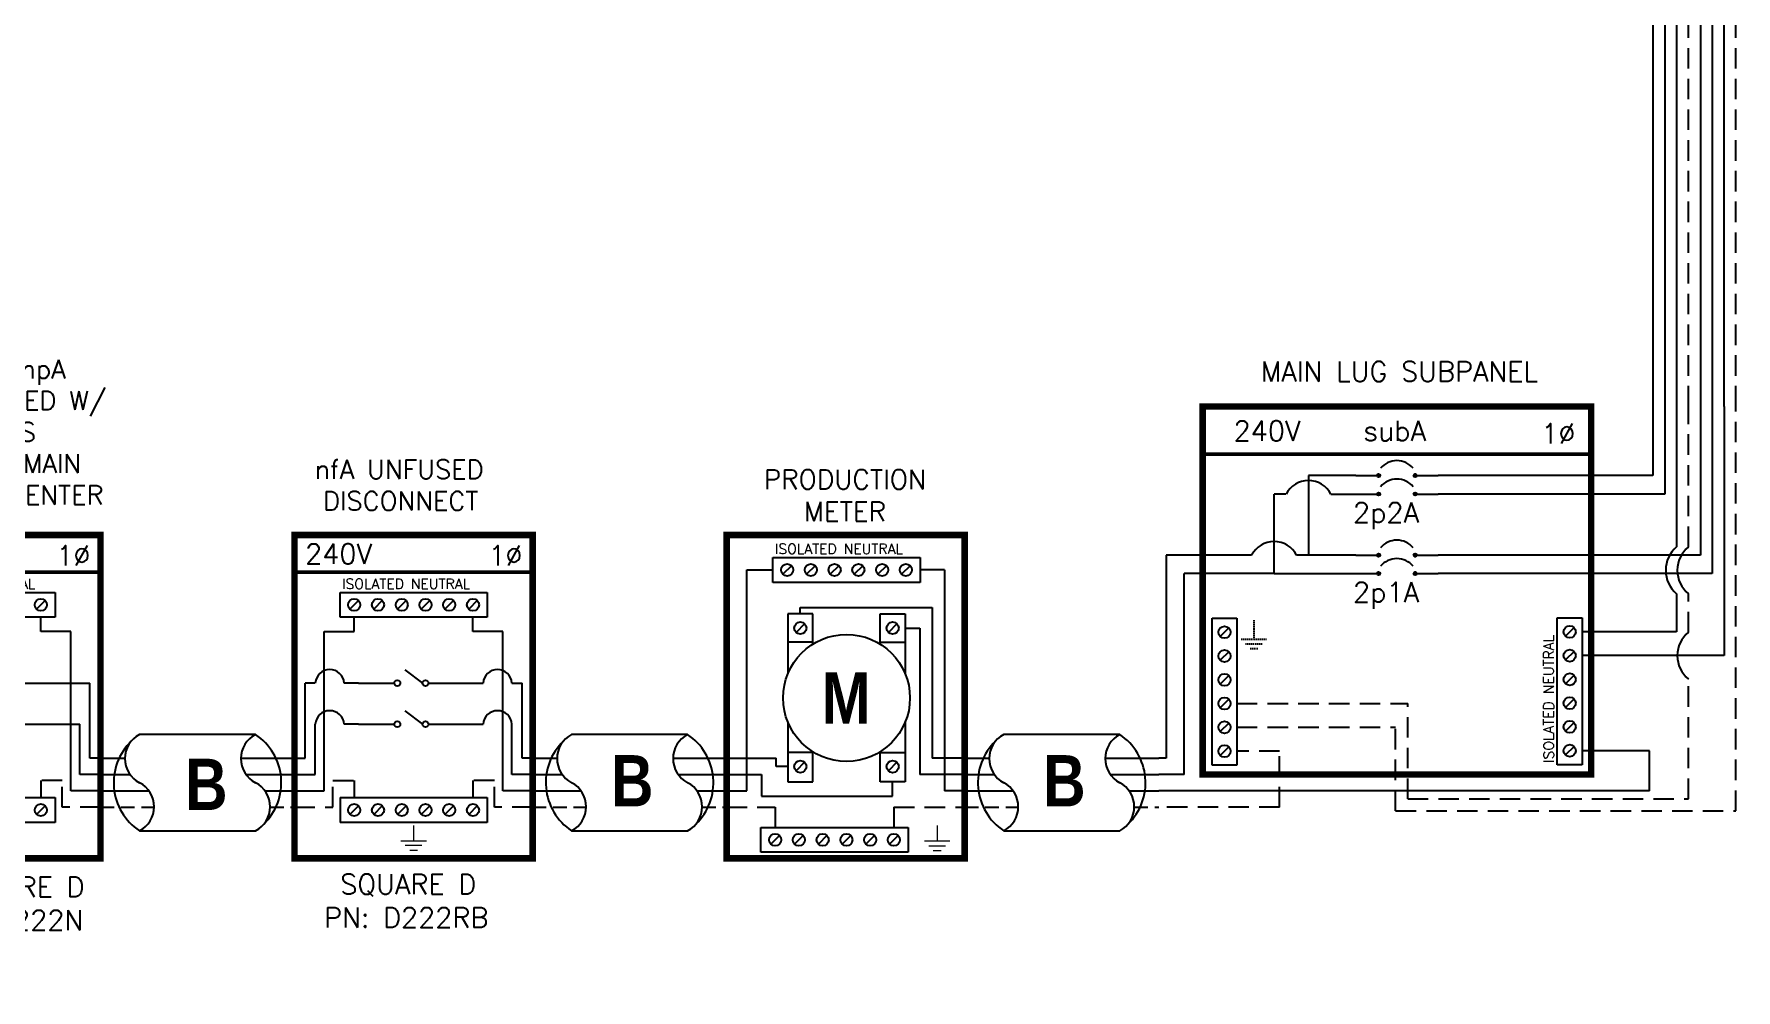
# Model space of a CAD drawing. Header units: feet. Extents: x 17803 to 18584, y 14556 to 15111.
# Drawn here: x 18260.7 to 18572.4, y 14750.8 to 14925.9 of the extents above; entities that cross this region are included whole.
import ezdxf

# ---------------------------------------------------------------- set-up
doc = ezdxf.new("R2010")
doc.units = ezdxf.units.FT
doc.header["$MEASUREMENT"] = 0
doc.linetypes.add('HIDDEN', pattern=[0.375, 0.25, -0.125])
for name, color, linetype in [('ONE LINE BLOCKS', 7, 'Continuous'), ('TABLES', 7, 'Continuous'), ('TEXT', 7, 'Continuous'), ('Z - TITLEBLOCK TXT', 7, 'Continuous')]:
    doc.layers.add(name, color=color, linetype=linetype)
doc.styles.add('ONE LINE TXT', font='techb___.ttf')
doc.styles.get("Standard").update_dxf_attribs({"font": 'simplex.shx'})

# ---------------------------------------------------------------- blocks, each defined once
blk = doc.blocks.new('2inverterSub')
at = {"layer": 'ONE LINE BLOCKS', "linetype": 'Continuous'}
h = blk.add_hatch(color=1, dxfattribs=at)
h.dxf.hatch_style = 1
edge = h.paths.add_edge_path()
edge.add_arc((40.28, 60.73), 0.291, 0, 360)
h = blk.add_hatch(color=1, dxfattribs=at)
h.dxf.hatch_style = 1
edge = h.paths.add_edge_path()
edge.add_arc((46.96, 60.73), 0.291, 0, 360)
h = blk.add_hatch(color=1, dxfattribs=at)
h.dxf.hatch_style = 1
edge = h.paths.add_edge_path()
edge.add_arc((40.28, 57.35), 0.291, 0, 360)
h = blk.add_hatch(color=1, dxfattribs=at)
h.dxf.hatch_style = 1
edge = h.paths.add_edge_path()
edge.add_arc((46.96, 57.35), 0.291, 0, 360)
h = blk.add_hatch(color=1, dxfattribs=at)
h.dxf.hatch_style = 1
edge = h.paths.add_edge_path()
edge.add_arc((40.28, 46.17), 0.291, 0, 360)
h = blk.add_hatch(color=1, dxfattribs=at)
h.dxf.hatch_style = 1
edge = h.paths.add_edge_path()
edge.add_arc((46.96, 46.17), 0.291, 0, 360)
h = blk.add_hatch(color=1, dxfattribs=at)
h.dxf.hatch_style = 1
edge = h.paths.add_edge_path()
edge.add_arc((40.28, 42.79), 0.291, 0, 360)
h = blk.add_hatch(color=1, dxfattribs=at)
h.dxf.hatch_style = 1
edge = h.paths.add_edge_path()
edge.add_arc((46.96, 42.79), 0.291, 0, 360)
at = {"color": 7, "linetype": 'Continuous'}
for p, q in [((90.5, 73.37), (90.5, 60.73)), ((99.2, 73.37), (99.2, 46.17)), ((36.09, 60.73), (27.43, 60.73)), ((27.43, 60.73), (27.43, 46.17)), ((90.5, 60.73), (51.15, 60.73)), ((17.02, 46.17), (1.34, 46.17)), ((1.34, 46.17), (1.34, 9)), ((36.09, 46.17), (25.26, 46.17)), ((99.2, 46.17), (51.15, 46.17)), ((1.34, 9), (0, 9))]:
    blk.add_line(p, q, dxfattribs=at)
at = {"color": 10, "linetype": 'Continuous'}
for p, q in [((92.67, 73.37), (92.67, 57.35)), ((101.37, 73.37), (101.37, 42.79)), ((21.14, 42.79), (21.14, 57.35)), ((23.31, 57.35), (21.14, 57.35)), ((31.55, 57.35), (36.09, 57.35)), ((92.67, 57.35), (51.15, 57.35)), ((21.14, 42.79), (4.63, 42.79)), ((4.63, 6), (4.63, 42.79)), ((21.14, 42.79), (36.09, 42.79)), ((101.37, 42.79), (51.15, 42.79)), ((4.63, 6), (0, 6))]:
    blk.add_line(p, q, dxfattribs=at)
at = {"color": 253, "linetype": 'Continuous'}
for p, q in [((94.85, 73.37), (94.85, 47.66)), ((103.55, 73.37), (103.55, 27.76)), ((94.85, 39.1), (94.85, 32.11)), ((94.85, 32.11), (77.54, 32.11)), ((103.55, 27.76), (77.54, 27.76)), ((89.88, 10.36), (77.54, 10.36)), ((89.88, 3), (89.88, 10.36)), ((89.88, 3), (0, 3))]:
    blk.add_line(p, q, dxfattribs=at)
at = {"color": 10, "linetype": 'Continuous'}
blk.add_arc((27.43, 55.19), 4.65, 27.6639, 152.3361, dxfattribs=at)
at = {"color": 7, "linetype": 'Continuous'}
blk.add_arc((21.14, 44.01), 4.65, 27.6639, 152.3361, dxfattribs=at)
at = {"color": 253, "linetype": 'Continuous'}
blk.add_arc((98.43, 43.38), 5.58, 129.9215, 230.0785, dxfattribs=at)
at = {"layer": 'ONE LINE BLOCKS', "lineweight": 50}
blk.add_line((8.04, 64.67), (79.2, 64.67), dxfattribs=at)
at = {"layer": 'ONE LINE BLOCKS', "lineweight": 50, "const_width": 1.19}
blk.add_lwpolyline([(8.04, 6.01), (8.04, 73.37), (79.2, 73.37), (79.2, 6.01)], close=True, dxfattribs=at)
at = {"layer": 'TEXT', "color": 92, "linetype": 'HIDDEN', "ltscale": 15}
for p, q in [((97.02, 47.66), (97.02, 73.37)), ((105.72, -0.66), (105.72, 73.37)), ((97.02, 32.03), (97.02, 39.1)), ((97.02, 1.52), (97.02, 23.48)), ((14.31, 18.99), (45.6, 18.99)), ((45.6, 1.52), (45.6, 18.99)), ((14.31, 14.64), (43.39, 14.64)), ((43.39, -0.66), (43.39, 14.64)), ((22.14, 10.28), (14.31, 10.28)), ((22.14, 0), (22.14, 10.28)), ((22.14, 0), (0, 0)), ((45.6, 1.52), (97.02, 1.52)), ((43.39, -0.66), (105.72, -0.66))]:
    blk.add_line(p, q, dxfattribs=at)
at = {"layer": 'TEXT', "color": 92, "linetype": 'HIDDEN', "flags": 128}
for points in [[(17.42, 34.26), (17.42, 30.76)], [(15.08, 30.76), (19.76, 30.76)], [(18.95, 29.89), (15.89, 29.89)], [(18.13, 29.02), (16.7, 29.02)]]:
    blk.add_lwpolyline(points, dxfattribs=at)
at = {"layer": 'TEXT', "color": 92, "linetype": 'Continuous', "ltscale": 4}
for centre in [(100.49, 43.38), (100.49, 27.76)]:
    blk.add_arc(centre, 5.51, 129.059, 230.941, dxfattribs=at)
at = {"layer": 'Z - TITLEBLOCK TXT', "color": 1, "linetype": 'Continuous'}
for p, q in [((9.77, 7.69), (9.77, 34.63)), ((9.77, 34.63), (14.31, 34.63)), ((14.31, 34.63), (14.31, 7.69)), ((73, 7.76), (73, 34.71)), ((73, 34.71), (77.54, 34.71)), ((77.54, 34.71), (77.54, 7.76)), ((14.31, 7.69), (9.77, 7.69)), ((77.54, 7.76), (73, 7.76))]:
    blk.add_line(p, q, dxfattribs=at)
at = {"layer": 'Z - TITLEBLOCK TXT', "color": 4, "linetype": 'Continuous'}
for p, q in [((12.83, 32.82), (11.25, 31.25)), ((76.06, 32.9), (74.49, 31.32)), ((12.83, 28.47), (11.25, 26.9)), ((76.06, 28.54), (74.49, 26.97)), ((12.83, 24.12), (11.25, 22.55)), ((76.06, 24.19), (74.49, 22.62)), ((12.83, 19.77), (11.25, 18.2)), ((76.06, 19.84), (74.49, 18.27)), ((12.83, 15.42), (11.25, 13.85)), ((76.06, 15.49), (74.49, 13.92)), ((12.83, 11.07), (11.25, 9.5)), ((76.06, 11.14), (74.49, 9.57))]:
    blk.add_line(p, q, dxfattribs=at)
at = {"layer": 'Z - TITLEBLOCK TXT', "color": 1, "linetype": 'Continuous', "flags": 128}
for points in [[(36.09, 60.73), (40.28, 60.73)], [(36.09, 60.73), (40.28, 60.73)], [(46.96, 60.73), (51.15, 60.73)], [(36.09, 57.35), (40.28, 57.35)], [(36.09, 57.35), (40.28, 57.35)], [(46.96, 57.35), (51.15, 57.35)], [(36.09, 46.17), (40.28, 46.17)], [(36.09, 46.17), (40.28, 46.17)], [(46.96, 46.17), (51.15, 46.17)], [(36.09, 42.79), (40.28, 42.79)], [(36.09, 42.79), (40.28, 42.79)], [(46.96, 42.79), (51.15, 42.79)]]:
    blk.add_lwpolyline(points, dxfattribs=at)
at = {"layer": 'Z - TITLEBLOCK TXT', "color": 1, "linetype": 'Continuous'}
for centre in [(40.28, 60.73), (46.96, 60.73), (40.28, 57.35), (46.96, 57.35), (40.28, 46.17), (46.96, 46.17), (40.28, 42.79), (46.96, 42.79)]:
    blk.add_circle(centre, 0.291, dxfattribs=at)
at = {"layer": 'Z - TITLEBLOCK TXT', "color": 4, "linetype": 'Continuous'}
for centre in [(12.04, 32.04), (75.27, 32.11), (12.04, 27.69), (75.27, 27.76), (12.04, 23.34), (75.27, 23.41), (12.04, 18.99), (75.27, 19.06), (12.04, 14.64), (75.27, 14.71), (12.04, 10.28), (75.27, 10.36)]:
    blk.add_circle(centre, 1.11, dxfattribs=at)
at = {"layer": 'Z - TITLEBLOCK TXT', "color": 1, "linetype": 'Continuous'}
for centre in [(43.62, 59.53), (43.62, 56.15), (43.62, 44.97), (43.62, 41.59)]:
    blk.add_arc(centre, 3.93, 40.3392, 139.6608, dxfattribs=at)
at = {"layer": 'TABLES', "color": 1, "linetype": 'Continuous'}
for s, p in [('2p2A', (35.59, 52.11)), ('2p1A', (35.59, 37.55))]:
    blk.add_text(s, height=3.658, dxfattribs=at).set_placement(p)
at = {"layer": 'TABLES', "color": 4, "linetype": 'Continuous'}
blk.add_text('ISOLATED NEUTRAL', height=1.8743, rotation=90, dxfattribs=at).set_placement((72.35, 8.12))
at = {"layer": 'TEXT', "color": 1, "attachment_point": 5}
for s, width, gutter_width, insert, char_height in [('MAIN LUG SUBPANEL ', 62.3984, 7.17, (44.08, 79.8), 3.6576), ('240V', 0.1481, 0.75, (19.83, 68.92), 3.658), ('subA', 0.1481, 0.75, (43.21, 68.92), 3.658), ('1∅', 0.1481, 0.75, (73.19, 68.41), 3.658)]:
    blk.add_mtext_dynamic_manual_height_columns(s, width=width, gutter_width=gutter_width, heights=[0], dxfattribs=dict(at, insert=insert, char_height=char_height))
blk = doc.blocks.new('*U13')
at = {"color": 7, "linetype": 'Continuous'}
for p, q in [((-7.14, 13.31), (-28.39, 13.31)), ((-28.39, -4.31), (-7.14, -4.31))]:
    blk.add_line(p, q, dxfattribs=at)
at = {"color": 7}
for p, q in [((-35.53, 9), (-31.05, 9)), ((-9.81, 9), (0, 9))]:
    blk.add_line(p, q, dxfattribs=at)
at = {"color": 10}
for p, q in [((-35.53, 6), (-30.11, 6)), ((-8.87, 6), (0, 6))]:
    blk.add_line(p, q, dxfattribs=at)
at = {"color": 253}
for p, q in [((-35.53, 3), (-26.66, 3)), ((-5.41, 3), (0, 3))]:
    blk.add_line(p, q, dxfattribs=at)
at = {"color": 92, "linetype": 'HIDDEN', "ltscale": 10}
for p, q in [((-4.48, 0), (0, 0)), ((-35.53, 0), (-25.72, 0))]:
    blk.add_line(p, q, dxfattribs=at)
at = {"linetype": 'Continuous'}
for centre, start, end in [((-26.08, 8.91), 117.6639, 242.3361), ((-4.83, 8.91), 117.6639, 242.3361), ((-30.7, 0.09), 297.6639, 62.3361), ((-9.45, 0.09), 297.6639, 62.3361)]:
    blk.add_arc(centre, 4.98, start, end, dxfattribs=at)
at = {"color": 7, "linetype": 'Continuous'}
for centre, start, end in [((-12.99, 4.5), 313.9732, 56.4265), ((-22.54, 4.5), 133.9732, 236.4265)]:
    blk.add_arc(centre, 10.58, start, end, dxfattribs=at)
blk = doc.blocks.new('fusedDisconnect')
at = {"lineweight": 50}
blk.add_line((-43.61, 43.06), (0, 43.06), dxfattribs=at)
at = {"color": 1, "linetype": 'Continuous'}
for p, q in [((-35.27, 34.78), (-35.27, 39.32)), ((-35.27, 39.32), (-8.32, 39.32)), ((-8.32, 39.32), (-8.32, 34.78)), ((-8.32, 34.78), (-35.27, 34.78)), ((-26.07, 25.18), (-22.81, 22.74)), ((-21.73, 22.73), (-20.49, 22.73)), ((-17.94, 22.73), (-16.7, 22.73)), ((-26.07, 17.65), (-22.81, 15.2)), ((-21.73, 15.2), (-20.49, 15.2)), ((-17.94, 15.2), (-16.7, 15.2)), ((-35.27, 1.76), (-8.32, 1.76)), ((-35.27, 1.76), (-35.27, -2.78)), ((-8.32, 1.76), (-8.32, -2.78)), ((-8.32, -2.78), (-35.27, -2.78))]:
    blk.add_line(p, q, dxfattribs=at)
at = {"color": 4, "linetype": 'Continuous'}
for p, q in [((-31.89, 37.83), (-33.46, 36.26)), ((-27.53, 37.83), (-29.11, 36.26)), ((-23.18, 37.83), (-24.76, 36.26)), ((-18.83, 37.83), (-20.41, 36.26)), ((-14.48, 37.83), (-16.06, 36.26)), ((-10.13, 37.83), (-11.7, 36.26)), ((-31.89, 0.28), (-33.46, -1.3)), ((-27.53, 0.28), (-29.11, -1.3)), ((-23.18, 0.28), (-24.76, -1.3)), ((-18.83, 0.28), (-20.41, -1.3)), ((-14.48, 0.28), (-16.06, -1.3)), ((-10.13, 0.28), (-11.7, -1.3))]:
    blk.add_line(p, q, dxfattribs=at)
at = {"color": 253, "linetype": 'Continuous'}
for p, q in [((-32.67, 32.17), (-32.67, 34.78)), ((-10.92, 32.17), (-10.92, 34.78)), ((-38.16, 3), (-38.16, 32.17)), ((-38.16, 32.17), (-32.67, 32.17)), ((-5.43, 32.17), (-10.92, 32.17)), ((-5.43, 3), (-5.43, 32.17)), ((-43.61, 3), (-38.16, 3)), ((0, 3), (-5.43, 3))]:
    blk.add_line(p, q, dxfattribs=at)
at = {"color": 7, "linetype": 'Continuous'}
for p, q in [((-27.97, 22.73), (-41.66, 22.73)), ((-41.66, 9), (-41.66, 22.73)), ((-15.62, 22.73), (-1.93, 22.73)), ((-1.93, 9), (-1.93, 22.73))]:
    blk.add_line(p, q, dxfattribs=at)
at = {"color": 10, "linetype": 'Continuous'}
for p, q in [((-27.97, 15.2), (-39.8, 15.2)), ((-39.8, 6), (-39.8, 15.2)), ((-15.62, 15.2), (-3.79, 15.19)), ((-3.79, 6), (-3.79, 15.2)), ((-43.61, 6), (-39.8, 6)), ((0, 6), (-3.79, 6))]:
    blk.add_line(p, q, dxfattribs=at)
at = {"color": 7}
for p, q in [((-43.61, 9), (-41.66, 9)), ((0, 9), (-1.93, 9))]:
    blk.add_line(p, q, dxfattribs=at)
at = {"color": 92, "linetype": 'HIDDEN', "ltscale": 15}
for p, q in [((-36.58, 0), (-36.58, 4.9)), ((-36.58, 4.9), (-32.67, 4.9)), ((-32.67, 4.9), (-32.67, 1.76)), ((-7.01, 4.9), (-10.92, 4.9)), ((-10.92, 4.9), (-10.92, 1.76)), ((-7.01, 0), (-7.01, 4.9)), ((-43.61, 0), (-36.58, 0)), ((0, 0), (-7.01, 0)), ((-28.32, -2.78), (-28.32, -5.55)), ((-28.32, -5.55), (-38.48, -5.55)), ((-38.48, -5.55), (-38.48, -13.28)), ((-38.48, -23.51), (-38.48, -27.17))]:
    blk.add_line(p, q, dxfattribs=at)
at = {"lineweight": 50, "const_width": 1.19}
blk.add_lwpolyline([(-43.61, -9.34), (-43.61, 49.84), (0, 49.84), (0, -9.34)], close=True, dxfattribs=at)
at = {"color": 92, "linetype": 'Continuous', "lineweight": 5, "ltscale": 0.05, "flags": 128}
for points in [[(-24.14, -6.17), (-19.45, -6.17)], [(-21.8, -3.32), (-21.8, -6.17)], [(-20.27, -7.03), (-23.32, -7.03)], [(-21.08, -7.9), (-22.51, -7.9)]]:
    blk.add_lwpolyline(points, dxfattribs=at)
at = {"color": 92, "linetype": 'Continuous', "ltscale": 4, "flags": 128}
for points in [[(-46.96, -27.17), (-30, -27.17)], [(-32.93, -30.31), (-44.02, -30.31)], [(-35.87, -33.46), (-41.08, -33.46)]]:
    blk.add_lwpolyline(points, dxfattribs=at)
at = {"color": 4, "linetype": 'Continuous'}
for centre in [(-32.67, 37.05), (-28.32, 37.05), (-23.97, 37.05), (-19.62, 37.05), (-15.27, 37.05), (-10.92, 37.05), (-32.67, -0.51), (-28.32, -0.51), (-23.97, -0.51), (-19.62, -0.51), (-15.27, -0.51), (-10.92, -0.51)]:
    blk.add_circle(centre, 1.11, dxfattribs=at)
at = {"color": 1, "linetype": 'Continuous'}
for centre in [(-27.43, 22.73), (-22.27, 22.73), (-16.16, 22.73), (-27.43, 15.2), (-22.27, 15.2), (-16.16, 15.19)]:
    blk.add_circle(centre, 0.541, dxfattribs=at)
at = {"color": 7, "linetype": 'Continuous'}
blk.add_circle((-38.48, -18.39), 5.11, dxfattribs=at)
at = {"color": 1, "linetype": 'Continuous'}
for points in [[(-20.49, 22.73), (-20.12, 23.49), (-19.22, 21.97), (-18.39, 23.49), (-17.94, 22.73)], [(-20.49, 15.2), (-20.12, 15.96), (-19.22, 14.43), (-18.39, 15.96), (-17.94, 15.2)]]:
    blk.add_spline(points, degree=3, dxfattribs=at)
at = {"color": 4, "linetype": 'Continuous'}
blk.add_text('BONDED NEUTRAL', height=1.8743, dxfattribs=at).set_placement((-34.19, 39.97))
at = {"color": 1}
for s, width, gutter_width, heights, insert, char_height, attachment_point in [('\\A1;\\pi14.315;LOCKABLE ampA \\P\\pi5.1859;DISCONNECT FUSED W/ \\P\\pi21.882;ocA FUSES\\P\\pi11.355;GROUPED W/ MAIN \\P\\pi4.9392;BREAKER LOAD CENTER', 71.8931, 92.23, [38.55], (-58.88, 81.95), 3.4544, 1), ('240V', 0.1481, 0.75, [0], (-35.55, 46.4), 3.658, 5), ('1∅', 0.1481, 0.75, [0], (-4.98, 46.1), 3.658, 5), ('\\A1;\\pi7.3884,t25.676;SQUARE D\\P\\pi5.1241,t23.412;PN: D222N', 35.0816, 28.88, [13.54], (-35.24, -12.75), 3.6576, 1)]:
    blk.add_mtext_dynamic_manual_height_columns(s, width=width, gutter_width=gutter_width, heights=heights, dxfattribs=dict(at, insert=insert, char_height=char_height, attachment_point=attachment_point))
at = {"color": 1, "linetype": 'Continuous', "insert": (-41.67, -12.34), "char_height": 9.3833, "attachment_point": 1, "style": 'ONE LINE TXT'}
blk.add_mtext_dynamic_manual_height_columns('{\\W1;\\C256;a}', width=0.1385, gutter_width=2.13, heights=[0], dxfattribs=at)
blk = doc.blocks.new('*U19')
at = {"color": 7, "linetype": 'Continuous'}
for p, q in [((-7.14, 13.31), (-28.39, 13.31)), ((-28.39, -4.31), (-7.14, -4.31))]:
    blk.add_line(p, q, dxfattribs=at)
at = {"color": 7}
for p, q in [((-35.53, 9), (-31.05, 9)), ((-9.81, 9), (0, 9))]:
    blk.add_line(p, q, dxfattribs=at)
at = {"color": 10}
for p, q in [((-35.53, 6), (-30.11, 6)), ((-8.87, 6), (0, 6))]:
    blk.add_line(p, q, dxfattribs=at)
at = {"color": 253}
for p, q in [((-35.53, 3), (-26.66, 3)), ((-5.41, 3), (0, 3))]:
    blk.add_line(p, q, dxfattribs=at)
at = {"color": 92, "linetype": 'HIDDEN', "ltscale": 10}
for p, q in [((-4.48, 0), (0, 0)), ((-35.53, 0), (-25.72, 0))]:
    blk.add_line(p, q, dxfattribs=at)
at = {"linetype": 'Continuous'}
for centre, start, end in [((-26.08, 8.91), 117.6639, 242.3361), ((-4.83, 8.91), 117.6639, 242.3361), ((-30.7, 0.09), 297.6639, 62.3361), ((-9.45, 0.09), 297.6639, 62.3361)]:
    blk.add_arc(centre, 4.98, start, end, dxfattribs=at)
at = {"color": 7, "linetype": 'Continuous'}
for centre, start, end in [((-12.99, 4.5), 313.9732, 56.4265), ((-22.54, 4.5), 133.9732, 236.4265)]:
    blk.add_arc(centre, 10.58, start, end, dxfattribs=at)
blk = doc.blocks.new('*U20')
at = {"color": 7}
for name, p in [('fusedDisconnect', (0, 0)), ('*U19', (-43.61, 0))]:
    blk.add_blockref(name, p, dxfattribs=at)
blk = doc.blocks.new('unfusedDisconnect')
at = {"lineweight": 50}
blk.add_line((-43.61, 43.06), (0, 43.06), dxfattribs=at)
at = {"color": 1, "linetype": 'Continuous'}
for p, q in [((-35.27, 34.78), (-35.27, 39.32)), ((-35.27, 39.32), (-8.32, 39.32)), ((-8.32, 39.32), (-8.32, 34.78)), ((-8.32, 34.78), (-35.27, 34.78)), ((-23.43, 25.18), (-20.16, 22.74)), ((-31.89, 22.73), (-25.32, 22.73)), ((-19.08, 22.73), (-11.7, 22.73)), ((-23.43, 17.65), (-20.16, 15.2)), ((-31.89, 15.2), (-25.32, 15.2)), ((-19.08, 15.2), (-11.7, 15.19)), ((-35.27, 1.76), (-8.32, 1.76)), ((-35.27, 1.76), (-35.27, -2.78)), ((-8.32, 1.76), (-8.32, -2.78)), ((-8.32, -2.78), (-35.27, -2.78))]:
    blk.add_line(p, q, dxfattribs=at)
at = {"color": 4, "linetype": 'Continuous'}
for p, q in [((-31.89, 37.83), (-33.46, 36.26)), ((-27.53, 37.83), (-29.11, 36.26)), ((-23.18, 37.83), (-24.76, 36.26)), ((-18.83, 37.83), (-20.41, 36.26)), ((-14.48, 37.83), (-16.06, 36.26)), ((-10.13, 37.83), (-11.7, 36.26)), ((-31.89, 0.28), (-33.46, -1.3)), ((-27.53, 0.28), (-29.11, -1.3)), ((-23.18, 0.28), (-24.76, -1.3)), ((-18.83, 0.28), (-20.41, -1.3)), ((-14.48, 0.28), (-16.06, -1.3)), ((-10.13, 0.28), (-11.7, -1.3))]:
    blk.add_line(p, q, dxfattribs=at)
at = {"color": 253, "linetype": 'Continuous'}
for p, q in [((-32.67, 32.17), (-32.67, 34.78)), ((-10.92, 32.17), (-10.92, 34.78)), ((-38.16, 3), (-38.16, 32.17)), ((-38.16, 32.17), (-32.67, 32.17)), ((-5.43, 32.17), (-10.92, 32.17)), ((-5.43, 3), (-5.43, 32.17)), ((-43.61, 3), (-38.16, 3)), ((0, 3), (-5.43, 3))]:
    blk.add_line(p, q, dxfattribs=at)
at = {"color": 7, "linetype": 'Continuous'}
for p, q in [((-41.66, 9), (-41.66, 22.73)), ((-39.8, 22.73), (-41.66, 22.73)), ((-31.89, 22.73), (-34.52, 22.73)), ((-11.7, 22.73), (-9.07, 22.73)), ((-3.79, 22.73), (-1.93, 22.73)), ((-1.93, 9), (-1.93, 22.73))]:
    blk.add_line(p, q, dxfattribs=at)
at = {"color": 10, "linetype": 'Continuous'}
for p, q in [((-39.8, 6), (-39.8, 15.2)), ((-31.89, 15.2), (-34.52, 15.2)), ((-11.7, 15.2), (-9.07, 15.2)), ((-3.79, 6), (-3.79, 15.2)), ((-43.61, 6), (-39.8, 6)), ((0, 6), (-3.79, 6))]:
    blk.add_line(p, q, dxfattribs=at)
at = {"color": 7}
for p, q in [((-43.61, 9), (-41.66, 9)), ((0, 9), (-1.93, 9))]:
    blk.add_line(p, q, dxfattribs=at)
at = {"color": 92, "linetype": 'HIDDEN', "ltscale": 15}
for p, q in [((-36.58, 0), (-36.58, 4.9)), ((-36.58, 4.9), (-32.67, 4.9)), ((-32.67, 4.9), (-32.67, 1.76)), ((-7.01, 4.9), (-10.92, 4.9)), ((-10.92, 4.9), (-10.92, 1.76)), ((-7.01, 0), (-7.01, 4.9)), ((-43.61, 0), (-36.58, 0)), ((0, 0), (-7.01, 0))]:
    blk.add_line(p, q, dxfattribs=at)
at = {"lineweight": 50, "const_width": 1.19}
blk.add_lwpolyline([(-43.61, -9.34), (-43.61, 49.84), (0, 49.84), (0, -9.34)], close=True, dxfattribs=at)
at = {"color": 92, "linetype": 'Continuous', "lineweight": 5, "ltscale": 0.05, "flags": 128}
for points in [[(-24.14, -6.17), (-19.45, -6.17)], [(-21.8, -3.32), (-21.8, -6.17)], [(-20.27, -7.03), (-23.32, -7.03)], [(-21.08, -7.9), (-22.51, -7.9)]]:
    blk.add_lwpolyline(points, dxfattribs=at)
at = {"color": 4, "linetype": 'Continuous'}
for centre in [(-32.67, 37.05), (-28.32, 37.05), (-23.97, 37.05), (-19.62, 37.05), (-15.27, 37.05), (-10.92, 37.05), (-32.67, -0.51), (-28.32, -0.51), (-23.97, -0.51), (-19.62, -0.51), (-15.27, -0.51), (-10.92, -0.51)]:
    blk.add_circle(centre, 1.11, dxfattribs=at)
at = {"color": 1, "linetype": 'Continuous'}
for centre in [(-24.78, 22.73), (-19.62, 22.73), (-24.78, 15.2), (-19.62, 15.2)]:
    blk.add_circle(centre, 0.541, dxfattribs=at)
at = {"color": 7, "linetype": 'Continuous'}
for centre in [(-37.16, 22.58), (-6.43, 22.58)]:
    blk.add_arc(centre, 2.64, 3.2819, 176.7181, dxfattribs=at)
at = {"color": 10, "linetype": 'Continuous'}
for centre in [(-37.16, 15.04), (-6.43, 15.04)]:
    blk.add_arc(centre, 2.64, 3.2819, 176.7181, dxfattribs=at)
at = {"color": 4, "linetype": 'Continuous'}
blk.add_text('ISOLATED NEUTRAL', height=1.8743, dxfattribs=at).set_placement((-34.91, 39.97))
at = {"color": 1}
for s, width, gutter_width, heights, insert, char_height, attachment_point in [('\\A1;\\pi15.271;nfA UNFUSED \\P\\pi16.834;DISCONNECT', 64.922, 0, [11.89], (-55.21, 63.58), 3.4544, 1), ('240V', 0.1481, 0.75, [0], (-35.55, 46.4), 3.658, 5), ('1∅', 0.1481, 0.75, [0], (-4.98, 46.1), 3.658, 5), ('\\A1;\\pi11.999,t30.287;SQUARE D\\P\\pi9.0377,t27.326;PN: D222RB', 51.6906, 0.203, [45.94], (-47.25, -12.27), 3.6576, 1)]:
    blk.add_mtext_dynamic_manual_height_columns(s, width=width, gutter_width=gutter_width, heights=heights, dxfattribs=dict(at, insert=insert, char_height=char_height, attachment_point=attachment_point))
blk = doc.blocks.new('*U22')
at = {"color": 7}
for name, p in [('unfusedDisconnect', (0, 0)), ('*U13', (-43.61, 0))]:
    blk.add_blockref(name, p, dxfattribs=at)
at = {"layer": 'Z - TITLEBLOCK TXT', "color": 1, "linetype": 'Continuous', "insert": (-63.63, 8.88), "char_height": 9.3833, "attachment_point": 1, "style": 'ONE LINE TXT'}
blk.add_mtext_dynamic_manual_height_columns('{\\W1;\\C256;B}', width=0.1385, gutter_width=2.13, heights=[0], dxfattribs=at)
blk = doc.blocks.new('productionMeter')
at = {"color": 1, "linetype": 'Continuous'}
for p, q in [((-35.13, 41.18), (-35.13, 45.72)), ((-35.13, 45.72), (-8.18, 45.72)), ((-8.18, 45.72), (-8.18, 41.18)), ((-8.18, 41.18), (-35.13, 41.18)), ((-32.38, 35.4), (-32.38, 24.5)), ((-27.84, 35.4), (-32.38, 35.4)), ((-27.84, 29.86), (-27.84, 35.4)), ((-15.47, 29.86), (-15.47, 35.4)), ((-15.47, 35.4), (-10.93, 35.4)), ((-10.93, 35.4), (-10.93, 24.5)), ((-27.84, 30.21), (-32.38, 30.21)), ((-15.47, 30.21), (-10.93, 30.21)), ((-32.38, 15.55), (-32.38, 4.64)), ((-10.93, 15.55), (-10.93, 4.64)), ((-27.84, 10.04), (-32.38, 10.04)), ((-27.84, 4.64), (-27.84, 10.18)), ((-15.47, 4.64), (-15.47, 10.18)), ((-15.47, 10.04), (-10.93, 10.04)), ((-32.38, 4.64), (-27.84, 4.64)), ((-10.93, 4.64), (-15.47, 4.64)), ((-37.32, -8.24), (-37.32, -3.7)), ((-37.32, -3.7), (-10.37, -3.7)), ((-10.37, -3.7), (-10.37, -8.24)), ((-10.37, -8.24), (-37.32, -8.24))]:
    blk.add_line(p, q, dxfattribs=at)
at = {"color": 4, "linetype": 'Continuous'}
for p, q in [((-31.74, 44.23), (-33.32, 42.66)), ((-27.39, 44.23), (-28.97, 42.66)), ((-23.04, 44.23), (-24.62, 42.66)), ((-18.69, 44.23), (-20.26, 42.66)), ((-14.34, 44.23), (-15.91, 42.66)), ((-9.99, 44.23), (-11.56, 42.66)), ((-29.33, 33.59), (-30.9, 32.02)), ((-12.41, 33.59), (-13.98, 32.02)), ((-29.33, 8.23), (-30.9, 6.66)), ((-12.41, 8.23), (-13.98, 6.66)), ((-33.93, -5.19), (-35.51, -6.76)), ((-29.58, -5.19), (-31.15, -6.76)), ((-25.23, -5.19), (-26.8, -6.76)), ((-20.88, -5.19), (-22.45, -6.76)), ((-16.53, -5.19), (-18.1, -6.76)), ((-12.18, -5.19), (-13.75, -6.76))]:
    blk.add_line(p, q, dxfattribs=at)
at = {"color": 253, "linetype": 'Continuous'}
for p, q in [((-39.9, 3), (-39.9, 43.45)), ((-39.9, 43.45), (-35.13, 43.45)), ((-3.71, 43.45), (-8.18, 43.45)), ((-3.71, 43.45), (-3.71, 3)), ((-43.61, 3), (-39.9, 3)), ((0, 3), (-3.71, 3))]:
    blk.add_line(p, q, dxfattribs=at)
at = {"color": 7}
for p, q in [((-30.11, 35.4), (-30.11, 36.59)), ((-30.11, 36.59), (-5.98, 36.59)), ((-5.98, 36.59), (-5.98, 9)), ((-43.61, 9), (-34.54, 9)), ((-34.54, 7.44), (-34.54, 9)), ((-32.38, 7.44), (-34.54, 7.44)), ((0, 9), (-5.98, 9))]:
    blk.add_line(p, q, dxfattribs=at)
at = {"color": 10, "linetype": 'Continuous'}
for p, q in [((-10.93, 32.81), (-8.25, 32.81)), ((-8.25, 32.81), (-8.25, 6)), ((-43.61, 6), (-37.24, 6)), ((-37.24, 6), (-37.24, 2.05)), ((-13.2, 2.05), (-13.2, 4.64)), ((0, 6), (-8.25, 6)), ((-37.24, 2.05), (-13.2, 2.05))]:
    blk.add_line(p, q, dxfattribs=at)
at = {"color": 92, "linetype": 'HIDDEN', "ltscale": 15}
for p, q in [((-43.61, 0), (-34.72, 0)), ((-12.97, 0), (-12.97, -3.7)), ((-12.97, 0), (0, 0)), ((-34.72, 0), (-34.72, -3.7))]:
    blk.add_line(p, q, dxfattribs=at)
at = {"lineweight": 50, "const_width": 1.19}
blk.add_lwpolyline([(-43.61, -9.34), (-43.61, 49.84), (0, 49.84), (0, -9.34)], close=True, dxfattribs=at)
at = {"color": 92, "linetype": 'Continuous', "lineweight": 5, "ltscale": 0.05, "flags": 128}
for points in [[(-2.7, -6.18), (-7.38, -6.18)], [(-5.04, -3.33), (-5.04, -6.18)], [(-6.57, -7.05), (-3.51, -7.05)], [(-5.76, -7.91), (-4.32, -7.91)]]:
    blk.add_lwpolyline(points, dxfattribs=at)
at = {"color": 4, "linetype": 'Continuous'}
for centre in [(-32.53, 43.45), (-28.18, 43.45), (-23.83, 43.45), (-19.48, 43.45), (-15.13, 43.45), (-10.78, 43.45), (-30.11, 32.81), (-13.2, 32.81), (-30.11, 7.44), (-13.2, 7.44), (-34.72, -5.97), (-30.37, -5.97), (-26.02, -5.97), (-21.67, -5.97), (-17.32, -5.97), (-12.97, -5.97)]:
    blk.add_circle(centre, 1.11, dxfattribs=at)
at = {"linetype": 'Continuous'}
blk.add_circle((-21.65, 20.02), 11.62, dxfattribs=at)
at = {"color": 4, "linetype": 'Continuous'}
blk.add_text('ISOLATED NEUTRAL', height=1.8743, dxfattribs=at).set_placement((-34.77, 46.37))
at = {"color": 253, "linetype": 'Continuous', "style": 'ONE LINE TXT'}
blk.add_text('M', height=9.38, dxfattribs=at).set_placement((-26.21, 15.31))
at = {"color": 1, "insert": (-21.93, 57.08), "char_height": 3.5433, "attachment_point": 5}
blk.add_mtext_dynamic_manual_height_columns('PRODUCTION METER', width=1.3203, gutter_width=7.17, heights=[0], dxfattribs=at)
blk = doc.blocks.new('*U17')
at = {"color": 7}
blk.add_blockref('productionMeter', (0, 0), dxfattribs=at)

msp = doc.modelspace()

# ---------------------------------------------------------------- linework, layer by layer
at = {"color": 92, "linetype": 'HIDDEN', "ltscale": 15}
for p, q in [((18572.38, 14857.67), (18572.38, 14970.6)), ((18563.68, 14857.67), (18563.68, 14955.58))]:
    msp.add_line(p, q, dxfattribs=at)
at = {"color": 10, "linetype": 'Continuous'}
for p, q in [((18568.03, 14965.34), (18568.03, 14857.67)), ((18559.33, 14950.32), (18559.33, 14857.67))]:
    msp.add_line(p, q, dxfattribs=at)
at = {"color": 253, "linetype": 'Continuous'}
for p, q in [((18570.21, 14857.67), (18570.21, 14967.97)), ((18561.51, 14952.95), (18561.51, 14857.67))]:
    msp.add_line(p, q, dxfattribs=at)
at = {"color": 7, "linetype": 'Continuous'}
for p, q in [((18565.86, 14962.71), (18565.86, 14857.67)), ((18557.15, 14947.69), (18557.15, 14857.67))]:
    msp.add_line(p, q, dxfattribs=at)

# ---------------------------------------------------------------- block references
at = {"color": 7}
for name, p in [('*U20', (18272.85, 14784.29)), ('2inverterSub', (18466.66, 14784.29)), ('*U22', (18351.99, 14784.29)), ('*U17', (18431.13, 14784.29)), ('*U13', (18387.52, 14784.29)), ('*U13', (18466.66, 14784.29))]:
    msp.add_blockref(name, p, dxfattribs=at)

# ---------------------------------------------------------------- texts
at = {"color": 1, "linetype": 'Continuous', "char_height": 9.3833, "attachment_point": 1, "style": 'ONE LINE TXT'}
for insert in [(18366.37, 14793.83), (18445.51, 14793.83)]:
    msp.add_mtext_dynamic_manual_height_columns('{\\W1;\\C256;B}', width=0.1385, gutter_width=2.13, heights=[0], dxfattribs=dict(at, insert=insert))

doc.saveas('drawing.dxf')
